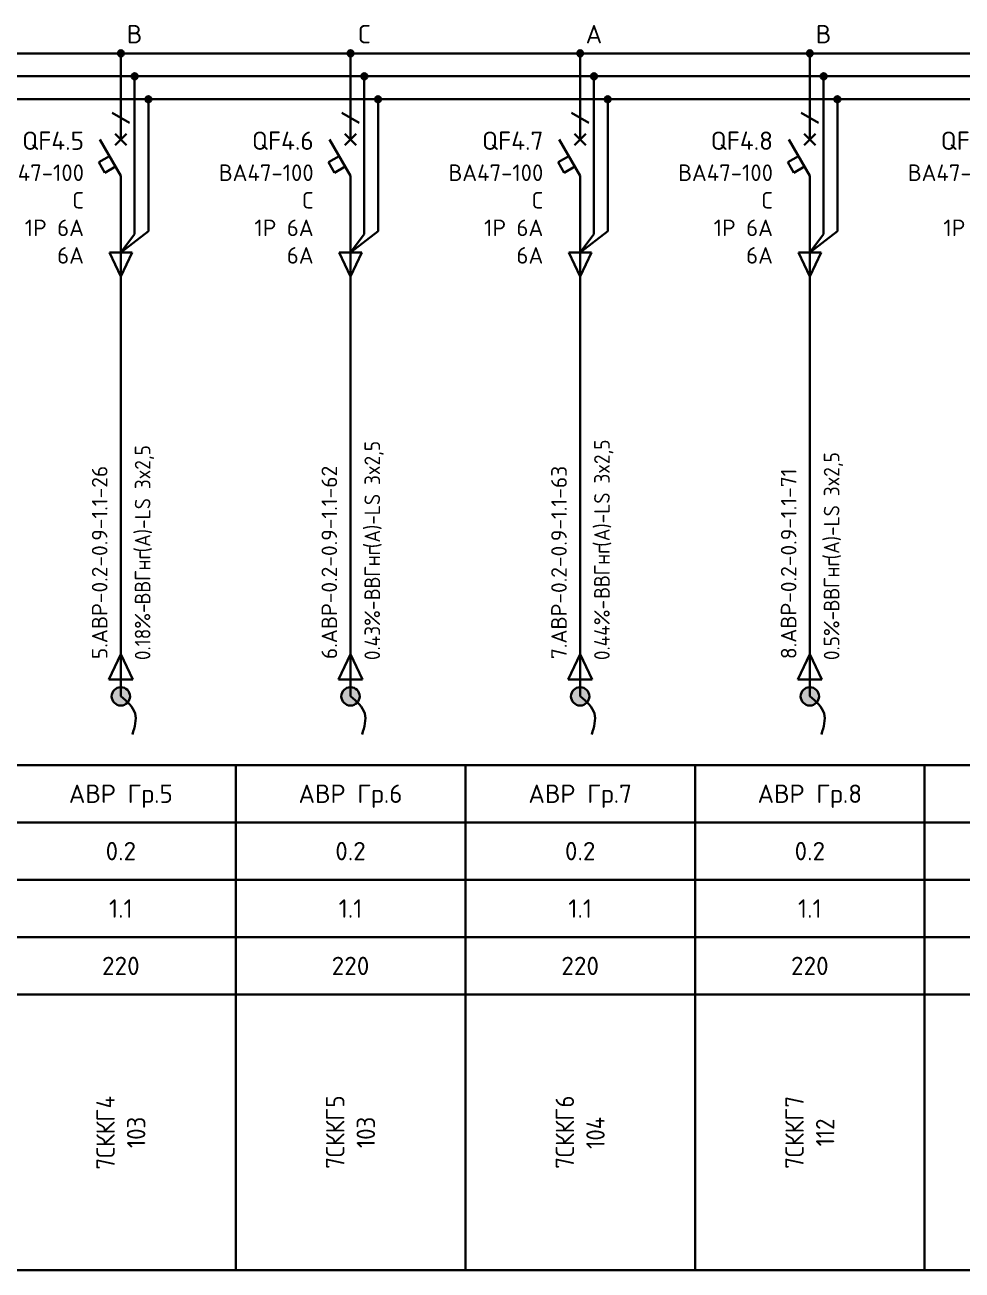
# Model space of a CAD drawing. Header units: millimetres. Extents: x -4379 to 694, y -18291 to 2656.
# Drawn here: x -2032.1 to -1930.1, y -2923.2 to -2787.7 of the extents above; entities that cross this region are included whole.
import ezdxf
from ezdxf.enums import TextEntityAlignment as Align

# ---------------------------------------------------------------- set-up
doc = ezdxf.new("R2010")
doc.units = ezdxf.units.MM
for name, color, linetype in [('Автомат защитный', 7, 'Continuous'), ('Принципиальная схема КТП -для ОДНОЛИНЕЙКИ', 7, 'Continuous'), ('ПРОВОДНИКИ', 7, 'Continuous'), ('Секция ППУ', 7, 'Continuous')]:
    doc.layers.add(name, color=color, linetype=linetype)
doc.layers.add('ЭС АВ', color=7, linetype='Continuous', lineweight=18)
doc.layers.add('ЭС рамка', color=7, linetype='Continuous', lineweight=18)
doc.styles.add('SLD_Style', font='isocpeur.ttf', dxfattribs={"width": 0.9})

# ---------------------------------------------------------------- blocks, each defined once
blk = doc.blocks.new('*U57')
h = blk.add_hatch(color=256)
h.dxf.hatch_style = 1
edge = h.paths.add_edge_path()
edge.add_ellipse((12.5, 132.5), major_axis=(0, 0.333), ratio=1, start_angle=0, end_angle=360)
h = blk.add_hatch(color=256)
h.dxf.hatch_style = 1
edge = h.paths.add_edge_path()
edge.add_ellipse((14, 130), major_axis=(0, 0.333), ratio=1, start_angle=0, end_angle=360)
h = blk.add_hatch(color=256)
h.dxf.hatch_style = 1
edge = h.paths.add_edge_path()
edge.add_ellipse((15.5, 127.5), major_axis=(0, 0.333), ratio=1, start_angle=0, end_angle=360)
at = {"lineweight": 30}
for p, q in [((14, 129.67), (14, 123.11)), ((15.5, 127.17), (15.5, 113.13)), ((14, 123.11), (14, 112.8)), ((0, 55), (25, 55)), ((0, 55), (0, 0)), ((25, 55), (25, 0)), ((0, 48.75), (25, 48.75)), ((0, 42.5), (25, 42.5)), ((0, 36.25), (25, 36.25))]:
    blk.add_line(p, q, dxfattribs=at)
at = {"layer": 'Автомат защитный', "lineweight": 30}
for p, q in [((12.5, 123.11), (12.5, 132.17)), ((11.54, 126.04), (13.46, 124.93)), ((12.5, 119.17), (10.22, 123.11)), ((10.1, 120.66), (11.26, 121.32)), ((10.77, 119.5), (10.1, 120.66)), ((11.92, 120.17), (10.77, 119.5)), ((12.5, 108.54), (12.5, 119.17))]:
    blk.add_line(p, q, dxfattribs=at)
blk.add_ellipse((12.5, 132.5), major_axis=(0, 0.333), ratio=1, start_param=-1.570796, end_param=4.712389, dxfattribs=at)
at = {"layer": 'Принципиальная схема КТП -для ОДНОЛИНЕЙКИ', "lineweight": 30}
for p, q in [((12.5, 108.54), (12.5, 99.73)), ((11.19, 64.32), (12.5, 67.06)), ((12.5, 67.06), (13.81, 64.32)), ((13.81, 64.32), (11.19, 64.32)), ((12.5, 64.32), (12.5, 62.5))]:
    blk.add_line(p, q, dxfattribs=at)
at = {"layer": 'ПРОВОДНИКИ', "lineweight": 30}
for p, q in [((12.5, 110.81), (15.5, 113.13)), ((12.5, 110.81), (14, 112.8)), ((13.75, 110.81), (11.25, 110.81)), ((11.25, 110.81), (12.5, 108.2)), ((12.5, 108.2), (13.75, 110.81)), ((11.19, 64.31), (12.5, 67.06)), ((12.5, 67.06), (13.81, 64.31)), ((13.81, 64.31), (11.19, 64.31))]:
    blk.add_line(p, q, dxfattribs=at)
at = {"layer": 'ПРОВОДНИКИ', "lineweight": 30, "ltscale": 100}
blk.add_line((12.5, 99.73), (12.5, 64.32), dxfattribs=at)
at = {"layer": 'ПРОВОДНИКИ', "color": 7, "linetype": 'Continuous', "lineweight": 30}
for centre in [(14, 130), (15.5, 127.5), (15.5, 127.5)]:
    blk.add_ellipse(centre, major_axis=(0, 0.333), ratio=1, start_param=-1.570796, end_param=4.712389, dxfattribs=at)
at = {"layer": 'ЭС АВ', "color": 7, "lineweight": 30}
for q in [(11.88, 123.74), (13.12, 123.74), (11.88, 122.49), (13.12, 122.49)]:
    blk.add_line((12.5, 123.11), q, dxfattribs=at)
at = {"layer": 'ЭС рамка', "color": 7, "linetype": 'Continuous', "lineweight": 30}
for p, q in [((0, 132.5), (12.17, 132.5)), ((12.83, 132.5), (25, 132.5))]:
    blk.add_line(p, q, dxfattribs=at)
at = {"layer": 'ЭС рамка', "color": 5, "linetype": 'Continuous', "lineweight": 30}
for p, q in [((0, 130), (13.67, 130)), ((14.33, 130), (25, 130))]:
    blk.add_line(p, q, dxfattribs=at)
at = {"layer": 'ЭС рамка', "color": 94, "linetype": 'Continuous', "lineweight": 30}
for p, q in [((0, 127.5), (15.17, 127.5)), ((15.83, 127.5), (25, 127.5))]:
    blk.add_line(p, q, dxfattribs=at)
at = {"layer": 'ЭС рамка', "lineweight": 30}
for p, q in [((25, 30), (0, 30)), ((25, 0), (0, 0))]:
    blk.add_line(p, q, dxfattribs=at)
at = {"style": 'SLD_Style'}
for tag, p in [('LABEL', (12.5, 51.88)), ('INSTALLEDPOWER', (12.5, 45.63)), ('CURRENT', (12.5, 39.37)), ('VOLTAGE', (12.5, 33.13))]:
    blk.add_attdef(tag, text='', height=2, dxfattribs=at).set_placement(p, align=Align.MIDDLE_CENTER)
blk.add_attdef('TEXT', text='', height=2, rotation=90, dxfattribs=at).set_placement((12.5, 15), align=Align.MIDDLE_CENTER)
at = {"layer": 'Автомат защитный', "style": 'SLD_Style'}
blk.add_attdef('PHASE', text='', height=2, dxfattribs=at).set_placement((14, 134.59), align=Align.MIDDLE_CENTER)
for tag, height, p in [('NUMBER', 2, (8.49, 122.99)), ('SWITCHTYPE', 1.8, (8.49, 119.5)), ('SWITCHRELEASE', 1.8, (8.49, 116.5)), ('SWITCHNOMINALCURRENT', 1.8, (8.49, 113.5)), ('SWITCHRELEASECURRENT', 1.8, (8.49, 110.5)), ('RCDTYPE', 1.8, (8.49, 107.5)), ('RCDSETPOINT', 1.8, (8.49, 104.5))]:
    blk.add_attdef(tag, text='', height=height, dxfattribs=at).set_placement(p, align=Align.MIDDLE_RIGHT)
blk.add_attdef('LINE_A', text='', height=1.7, rotation=90, dxfattribs=at).set_placement((10.19, 65.45), align=Align.MIDDLE_LEFT)
blk.add_attdef('LINE_B', text='', height=1.7, rotation=90, dxfattribs=at).set_placement((13.85, 65.45), align=Align.TOP_LEFT)
blk = doc.blocks.new('*U21')
at = {"linetype": 'ByBlock', "lineweight": 30}
h = blk.add_hatch(color=256, dxfattribs=at)
h.paths.add_polyline_path([(-0.4, 0.9, -0.414214), (0.92, 0.37), (0, -0.02)])
h.paths.add_polyline_path([(0.92, 0.37, -0.101228), (1, -0.02, -0.30039), (0.39, -0.94), (0, -0.02)])
h.paths.add_polyline_path([(-0.4, 0.9), (0.39, -0.94, -0.538), (-1, -0.02, -0.30039)])
blk.add_circle((0, -0.02), 1, dxfattribs=at)
blk.add_spline([(0, 0), (1.55, -1.88), (1.27, -4.16)], degree=3, dxfattribs=at)

msp = doc.modelspace()

# ---------------------------------------------------------------- block references
at = {"layer": 'Секция ППУ', "lineweight": 0}
ref = msp.add_blockref('*U57', (-2034.139, -2923.249, -0.006), dxfattribs=at)
ref.add_attrib('LABEL', 'АВР Гр.5', dxfattribs={"layer": '0', "height": 2, "style": 'SLD_Style'}).set_placement((-2021.639, -2871.374, -0.006), align=Align.MIDDLE_CENTER)
ref.add_attrib('INSTALLEDPOWER', '0.2', dxfattribs={"layer": '0', "height": 2, "style": 'SLD_Style'}).set_placement((-2021.639, -2877.624, -0.006), align=Align.MIDDLE_CENTER)
ref.add_attrib('CURRENT', '1.1', dxfattribs={"layer": '0', "height": 2, "style": 'SLD_Style'}).set_placement((-2021.639, -2883.874, -0.006), align=Align.MIDDLE_CENTER)
ref.add_attrib('VOLTAGE', '220', dxfattribs={"layer": '0', "height": 2, "style": 'SLD_Style'}).set_placement((-2021.639, -2890.124, -0.006), align=Align.MIDDLE_CENTER)
ref.add_attrib('LINE_A', ' 5.АВР-0.2-0.9-1.1-26', dxfattribs={"layer": 'Автомат защитный', "height": 1.7, "rotation": 90, "style": 'SLD_Style'}).set_placement((-2023.945, -2857.798, -0.006), align=Align.MIDDLE_LEFT)
ref.add_attrib('LINE_B_001', ' 0.18%%%-', (-2018.419, -2857.798, -0.006), dxfattribs={"layer": 'Автомат защитный', "height": 1.7, "rotation": 90, "style": 'SLD_Style', "width": 0.9})
ref.add_attrib('PHASE', 'B', dxfattribs={"layer": 'Автомат защитный', "height": 2, "style": 'SLD_Style'}).set_placement((-2020.139, -2788.658, -0.006), align=Align.MIDDLE_CENTER)
ref.add_attrib('NUMBER', 'QF4.5', dxfattribs={"layer": 'Автомат защитный', "height": 2, "style": 'SLD_Style'}).set_placement((-2025.65, -2800.262, -0.006), align=Align.MIDDLE_RIGHT)
ref.add_attrib('SWITCHTYPE', 'ВА47-100', dxfattribs={"layer": 'Автомат защитный', "height": 1.8, "style": 'SLD_Style'}).set_placement((-2025.65, -2803.749, -0.006), align=Align.MIDDLE_RIGHT)
ref.add_attrib('SWITCHRELEASE', 'C', dxfattribs={"layer": 'Автомат защитный', "height": 1.8, "style": 'SLD_Style'}).set_placement((-2025.65, -2806.749, -0.006), align=Align.MIDDLE_RIGHT)
ref.add_attrib('SWITCHNOMINALCURRENT', '1Р 6А', dxfattribs={"layer": 'Автомат защитный', "height": 1.8, "style": 'SLD_Style'}).set_placement((-2025.65, -2809.749, -0.006), align=Align.MIDDLE_RIGHT)
ref.add_attrib('SWITCHRELEASECURRENT', '6А', dxfattribs={"layer": 'Автомат защитный', "height": 1.8, "style": 'SLD_Style'}).set_placement((-2025.65, -2812.749, -0.006), align=Align.MIDDLE_RIGHT)
ref.add_attrib('TEXT_001', '7', (-2022.306, -2912.299, -0.006), dxfattribs={"layer": '0', "height": 2, "rotation": 90, "style": 'SLD_Style', "width": 0.9})
ref.add_attrib('LINE_B_002', 'ВВГнг', (-2018.419, -2850.76, -0.006), dxfattribs={"layer": 'Автомат защитный', "height": 1.7, "rotation": 90, "style": 'SLD_Style', "width": 0.9})
ref.add_attrib('LINE_B_003', '(', (-2018.419, -2845.099, -0.006), dxfattribs={"layer": 'Автомат защитный', "height": 1.7, "rotation": 90, "style": 'SLD_Style', "width": 0.9})
ref.add_attrib('LINE_B_004', 'А', (-2018.419, -2844.487, -0.006), dxfattribs={"layer": 'Автомат защитный', "height": 1.7, "rotation": 90, "style": 'SLD_Style', "width": 0.9})
ref.add_attrib('LINE_B_005', ')-LS 3x2,5', (-2018.419, -2843.11, -0.006), dxfattribs={"layer": 'Автомат защитный', "height": 1.7, "rotation": 90, "style": 'SLD_Style', "width": 0.9})
ref.add_attrib('TEXT_002', 'СККГ', (-2022.306, -2911.039, -0.006), dxfattribs={"layer": '0', "height": 2, "rotation": 90, "style": 'SLD_Style', "width": 0.9})
ref.add_attrib('TEXT_003', '4', (-2022.306, -2905.639, -0.006), dxfattribs={"layer": '0', "height": 2, "rotation": 90, "style": 'SLD_Style', "width": 0.9})
ref.add_attrib('TEXT_004', '103', (-2018.972, -2909.959, -0.006), dxfattribs={"layer": '0', "height": 2, "rotation": 90, "style": 'SLD_Style', "width": 0.9})
ref = msp.add_blockref('*U57', (-2009.139, -2923.249, -0.006), dxfattribs=at)
ref.add_attrib('LABEL', 'АВР Гр.6', dxfattribs={"layer": '0', "height": 2, "style": 'SLD_Style'}).set_placement((-1996.639, -2871.374, -0.006), align=Align.MIDDLE_CENTER)
ref.add_attrib('INSTALLEDPOWER', '0.2', dxfattribs={"layer": '0', "height": 2, "style": 'SLD_Style'}).set_placement((-1996.639, -2877.624, -0.006), align=Align.MIDDLE_CENTER)
ref.add_attrib('CURRENT', '1.1', dxfattribs={"layer": '0', "height": 2, "style": 'SLD_Style'}).set_placement((-1996.639, -2883.874, -0.006), align=Align.MIDDLE_CENTER)
ref.add_attrib('VOLTAGE', '220', dxfattribs={"layer": '0', "height": 2, "style": 'SLD_Style'}).set_placement((-1996.639, -2890.124, -0.006), align=Align.MIDDLE_CENTER)
ref.add_attrib('LINE_A', ' 6.АВР-0.2-0.9-1.1-62', dxfattribs={"layer": 'Автомат защитный', "height": 1.7, "rotation": 90, "style": 'SLD_Style'}).set_placement((-1998.945, -2857.798, -0.006), align=Align.MIDDLE_LEFT)
ref.add_attrib('LINE_B_001', ' 0.43%%%-', (-1993.419, -2857.798, -0.006), dxfattribs={"layer": 'Автомат защитный', "height": 1.7, "rotation": 90, "style": 'SLD_Style', "width": 0.9})
ref.add_attrib('PHASE', 'C', dxfattribs={"layer": 'Автомат защитный', "height": 2, "style": 'SLD_Style'}).set_placement((-1995.139, -2788.658, -0.006), align=Align.MIDDLE_CENTER)
ref.add_attrib('NUMBER', 'QF4.6', dxfattribs={"layer": 'Автомат защитный', "height": 2, "style": 'SLD_Style'}).set_placement((-2000.65, -2800.262, -0.006), align=Align.MIDDLE_RIGHT)
ref.add_attrib('SWITCHTYPE', 'ВА47-100', dxfattribs={"layer": 'Автомат защитный', "height": 1.8, "style": 'SLD_Style'}).set_placement((-2000.65, -2803.749, -0.006), align=Align.MIDDLE_RIGHT)
ref.add_attrib('SWITCHRELEASE', 'C', dxfattribs={"layer": 'Автомат защитный', "height": 1.8, "style": 'SLD_Style'}).set_placement((-2000.65, -2806.749, -0.006), align=Align.MIDDLE_RIGHT)
ref.add_attrib('SWITCHNOMINALCURRENT', '1Р 6А', dxfattribs={"layer": 'Автомат защитный', "height": 1.8, "style": 'SLD_Style'}).set_placement((-2000.65, -2809.749, -0.006), align=Align.MIDDLE_RIGHT)
ref.add_attrib('SWITCHRELEASECURRENT', '6А', dxfattribs={"layer": 'Автомат защитный', "height": 1.8, "style": 'SLD_Style'}).set_placement((-2000.65, -2812.749, -0.006), align=Align.MIDDLE_RIGHT)
ref.add_attrib('TEXT_001', '7', (-1997.306, -2912.209, -0.006), dxfattribs={"layer": '0', "height": 2, "rotation": 90, "style": 'SLD_Style', "width": 0.9})
ref.add_attrib('LINE_B_002', 'ВВГнг', (-1993.419, -2850.301, -0.006), dxfattribs={"layer": 'Автомат защитный', "height": 1.7, "rotation": 90, "style": 'SLD_Style', "width": 0.9})
ref.add_attrib('LINE_B_003', '(', (-1993.419, -2844.64, -0.006), dxfattribs={"layer": 'Автомат защитный', "height": 1.7, "rotation": 90, "style": 'SLD_Style', "width": 0.9})
ref.add_attrib('LINE_B_004', 'А', (-1993.419, -2844.028, -0.006), dxfattribs={"layer": 'Автомат защитный', "height": 1.7, "rotation": 90, "style": 'SLD_Style', "width": 0.9})
ref.add_attrib('LINE_B_005', ')-LS 3x2,5', (-1993.419, -2842.651, -0.006), dxfattribs={"layer": 'Автомат защитный', "height": 1.7, "rotation": 90, "style": 'SLD_Style', "width": 0.9})
ref.add_attrib('TEXT_002', 'СККГ', (-1997.306, -2910.949, -0.006), dxfattribs={"layer": '0', "height": 2, "rotation": 90, "style": 'SLD_Style', "width": 0.9})
ref.add_attrib('TEXT_003', '5', (-1997.306, -2905.549, -0.006), dxfattribs={"layer": '0', "height": 2, "rotation": 90, "style": 'SLD_Style', "width": 0.9})
ref.add_attrib('TEXT_004', '103', (-1993.972, -2909.959, -0.006), dxfattribs={"layer": '0', "height": 2, "rotation": 90, "style": 'SLD_Style', "width": 0.9})
ref = msp.add_blockref('*U57', (-1984.139, -2923.249, -0.006), dxfattribs=at)
ref.add_attrib('LABEL', 'АВР Гр.7', dxfattribs={"layer": '0', "height": 2, "style": 'SLD_Style'}).set_placement((-1971.639, -2871.374, -0.006), align=Align.MIDDLE_CENTER)
ref.add_attrib('INSTALLEDPOWER', '0.2', dxfattribs={"layer": '0', "height": 2, "style": 'SLD_Style'}).set_placement((-1971.639, -2877.624, -0.006), align=Align.MIDDLE_CENTER)
ref.add_attrib('CURRENT', '1.1', dxfattribs={"layer": '0', "height": 2, "style": 'SLD_Style'}).set_placement((-1971.639, -2883.874, -0.006), align=Align.MIDDLE_CENTER)
ref.add_attrib('VOLTAGE', '220', dxfattribs={"layer": '0', "height": 2, "style": 'SLD_Style'}).set_placement((-1971.639, -2890.124, -0.006), align=Align.MIDDLE_CENTER)
ref.add_attrib('LINE_A', ' 7.АВР-0.2-0.9-1.1-63', dxfattribs={"layer": 'Автомат защитный', "height": 1.7, "rotation": 90, "style": 'SLD_Style'}).set_placement((-1973.945, -2857.798, -0.006), align=Align.MIDDLE_LEFT)
ref.add_attrib('LINE_B_001', ' 0.44%%%-', (-1968.419, -2857.798, -0.006), dxfattribs={"layer": 'Автомат защитный', "height": 1.7, "rotation": 90, "style": 'SLD_Style', "width": 0.9})
ref.add_attrib('PHASE', 'A', dxfattribs={"layer": 'Автомат защитный', "height": 2, "style": 'SLD_Style'}).set_placement((-1970.139, -2788.658, -0.006), align=Align.MIDDLE_CENTER)
ref.add_attrib('NUMBER', 'QF4.7', dxfattribs={"layer": 'Автомат защитный', "height": 2, "style": 'SLD_Style'}).set_placement((-1975.65, -2800.262, -0.006), align=Align.MIDDLE_RIGHT)
ref.add_attrib('SWITCHTYPE', 'ВА47-100', dxfattribs={"layer": 'Автомат защитный', "height": 1.8, "style": 'SLD_Style'}).set_placement((-1975.65, -2803.749, -0.006), align=Align.MIDDLE_RIGHT)
ref.add_attrib('SWITCHRELEASE', 'C', dxfattribs={"layer": 'Автомат защитный', "height": 1.8, "style": 'SLD_Style'}).set_placement((-1975.65, -2806.749, -0.006), align=Align.MIDDLE_RIGHT)
ref.add_attrib('SWITCHNOMINALCURRENT', '1Р 6А', dxfattribs={"layer": 'Автомат защитный', "height": 1.8, "style": 'SLD_Style'}).set_placement((-1975.65, -2809.749, -0.006), align=Align.MIDDLE_RIGHT)
ref.add_attrib('SWITCHRELEASECURRENT', '6А', dxfattribs={"layer": 'Автомат защитный', "height": 1.8, "style": 'SLD_Style'}).set_placement((-1975.65, -2812.749, -0.006), align=Align.MIDDLE_RIGHT)
ref.add_attrib('TEXT_001', '7', (-1972.306, -2912.209, -0.006), dxfattribs={"layer": '0', "height": 2, "rotation": 90, "style": 'SLD_Style', "width": 0.9})
ref.add_attrib('LINE_B_002', 'ВВГнг', (-1968.419, -2850.148, -0.006), dxfattribs={"layer": 'Автомат защитный', "height": 1.7, "rotation": 90, "style": 'SLD_Style', "width": 0.9})
ref.add_attrib('LINE_B_003', '(', (-1968.419, -2844.487, -0.006), dxfattribs={"layer": 'Автомат защитный', "height": 1.7, "rotation": 90, "style": 'SLD_Style', "width": 0.9})
ref.add_attrib('LINE_B_004', 'А', (-1968.419, -2843.875, -0.006), dxfattribs={"layer": 'Автомат защитный', "height": 1.7, "rotation": 90, "style": 'SLD_Style', "width": 0.9})
ref.add_attrib('LINE_B_005', ')-LS 3x2,5', (-1968.419, -2842.498, -0.006), dxfattribs={"layer": 'Автомат защитный', "height": 1.7, "rotation": 90, "style": 'SLD_Style', "width": 0.9})
ref.add_attrib('TEXT_002', 'СККГ', (-1972.306, -2910.949, -0.006), dxfattribs={"layer": '0', "height": 2, "rotation": 90, "style": 'SLD_Style', "width": 0.9})
ref.add_attrib('TEXT_003', '6', (-1972.306, -2905.549, -0.006), dxfattribs={"layer": '0', "height": 2, "rotation": 90, "style": 'SLD_Style', "width": 0.9})
ref.add_attrib('TEXT_004', '104', (-1968.972, -2910.049, -0.006), dxfattribs={"layer": '0', "height": 2, "rotation": 90, "style": 'SLD_Style', "width": 0.9})
ref = msp.add_blockref('*U57', (-1959.139, -2923.249, -0.006), dxfattribs=at)
ref.add_attrib('LABEL', 'АВР Гр.8', dxfattribs={"layer": '0', "height": 2, "style": 'SLD_Style'}).set_placement((-1946.639, -2871.374, -0.006), align=Align.MIDDLE_CENTER)
ref.add_attrib('INSTALLEDPOWER', '0.2', dxfattribs={"layer": '0', "height": 2, "style": 'SLD_Style'}).set_placement((-1946.639, -2877.624, -0.006), align=Align.MIDDLE_CENTER)
ref.add_attrib('CURRENT', '1.1', dxfattribs={"layer": '0', "height": 2, "style": 'SLD_Style'}).set_placement((-1946.639, -2883.874, -0.006), align=Align.MIDDLE_CENTER)
ref.add_attrib('VOLTAGE', '220', dxfattribs={"layer": '0', "height": 2, "style": 'SLD_Style'}).set_placement((-1946.639, -2890.124, -0.006), align=Align.MIDDLE_CENTER)
ref.add_attrib('LINE_A', ' 8.АВР-0.2-0.9-1.1-71', dxfattribs={"layer": 'Автомат защитный', "height": 1.7, "rotation": 90, "style": 'SLD_Style'}).set_placement((-1948.945, -2857.798, -0.006), align=Align.MIDDLE_LEFT)
ref.add_attrib('LINE_B_001', ' 0.5%%%-', (-1943.419, -2857.798, -0.006), dxfattribs={"layer": 'Автомат защитный', "height": 1.7, "rotation": 90, "style": 'SLD_Style', "width": 0.9})
ref.add_attrib('PHASE', 'B', dxfattribs={"layer": 'Автомат защитный', "height": 2, "style": 'SLD_Style'}).set_placement((-1945.139, -2788.658, -0.006), align=Align.MIDDLE_CENTER)
ref.add_attrib('NUMBER', 'QF4.8', dxfattribs={"layer": 'Автомат защитный', "height": 2, "style": 'SLD_Style'}).set_placement((-1950.65, -2800.262, -0.006), align=Align.MIDDLE_RIGHT)
ref.add_attrib('SWITCHTYPE', 'ВА47-100', dxfattribs={"layer": 'Автомат защитный', "height": 1.8, "style": 'SLD_Style'}).set_placement((-1950.65, -2803.749, -0.006), align=Align.MIDDLE_RIGHT)
ref.add_attrib('SWITCHRELEASE', 'C', dxfattribs={"layer": 'Автомат защитный', "height": 1.8, "style": 'SLD_Style'}).set_placement((-1950.65, -2806.749, -0.006), align=Align.MIDDLE_RIGHT)
ref.add_attrib('SWITCHNOMINALCURRENT', '1Р 6А', dxfattribs={"layer": 'Автомат защитный', "height": 1.8, "style": 'SLD_Style'}).set_placement((-1950.65, -2809.749, -0.006), align=Align.MIDDLE_RIGHT)
ref.add_attrib('SWITCHRELEASECURRENT', '6А', dxfattribs={"layer": 'Автомат защитный', "height": 1.8, "style": 'SLD_Style'}).set_placement((-1950.65, -2812.749, -0.006), align=Align.MIDDLE_RIGHT)
ref.add_attrib('TEXT_001', '7', (-1947.306, -2912.209, -0.006), dxfattribs={"layer": '0', "height": 2, "rotation": 90, "style": 'SLD_Style', "width": 0.9})
ref.add_attrib('LINE_B_002', 'ВВГнг', (-1943.419, -2851.525, -0.006), dxfattribs={"layer": 'Автомат защитный', "height": 1.7, "rotation": 90, "style": 'SLD_Style', "width": 0.9})
ref.add_attrib('LINE_B_003', '(', (-1943.419, -2845.864, -0.006), dxfattribs={"layer": 'Автомат защитный', "height": 1.7, "rotation": 90, "style": 'SLD_Style', "width": 0.9})
ref.add_attrib('LINE_B_004', 'А', (-1943.419, -2845.252, -0.006), dxfattribs={"layer": 'Автомат защитный', "height": 1.7, "rotation": 90, "style": 'SLD_Style', "width": 0.9})
ref.add_attrib('LINE_B_005', ')-LS 3x2,5', (-1943.419, -2843.875, -0.006), dxfattribs={"layer": 'Автомат защитный', "height": 1.7, "rotation": 90, "style": 'SLD_Style', "width": 0.9})
ref.add_attrib('TEXT_002', 'СККГ', (-1947.306, -2910.949, -0.006), dxfattribs={"layer": '0', "height": 2, "rotation": 90, "style": 'SLD_Style', "width": 0.9})
ref.add_attrib('TEXT_003', '7', (-1947.306, -2905.549, -0.006), dxfattribs={"layer": '0', "height": 2, "rotation": 90, "style": 'SLD_Style', "width": 0.9})
ref.add_attrib('TEXT_004', '112', (-1943.972, -2909.779, -0.006), dxfattribs={"layer": '0', "height": 2, "rotation": 90, "style": 'SLD_Style', "width": 0.9})
ref = msp.add_blockref('*U57', (-1934.139, -2923.249, -0.006), dxfattribs=at)
ref.add_attrib('LABEL', 'АВР Гр.9', dxfattribs={"layer": '0', "height": 2, "style": 'SLD_Style'}).set_placement((-1921.639, -2871.374, -0.006), align=Align.MIDDLE_CENTER)
ref.add_attrib('INSTALLEDPOWER', '0.2', dxfattribs={"layer": '0', "height": 2, "style": 'SLD_Style'}).set_placement((-1921.639, -2877.624, -0.006), align=Align.MIDDLE_CENTER)
ref.add_attrib('CURRENT', '1', dxfattribs={"layer": '0', "height": 2, "style": 'SLD_Style'}).set_placement((-1921.639, -2883.874, -0.006), align=Align.MIDDLE_CENTER)
ref.add_attrib('VOLTAGE', '220', dxfattribs={"layer": '0', "height": 2, "style": 'SLD_Style'}).set_placement((-1921.639, -2890.124, -0.006), align=Align.MIDDLE_CENTER)
ref.add_attrib('LINE_A', ' 9.АВР-0.2-0.9-1-16', dxfattribs={"layer": 'Автомат защитный', "height": 1.7, "rotation": 90, "style": 'SLD_Style'}).set_placement((-1923.945, -2857.798, -0.006), align=Align.MIDDLE_LEFT)
ref.add_attrib('LINE_B_001', ' 0.11%%%-', (-1918.419, -2857.798, -0.006), dxfattribs={"layer": 'Автомат защитный', "height": 1.7, "rotation": 90, "style": 'SLD_Style', "width": 0.9})
ref.add_attrib('PHASE', 'C', dxfattribs={"layer": 'Автомат защитный', "height": 2, "style": 'SLD_Style'}).set_placement((-1920.139, -2788.658, -0.006), align=Align.MIDDLE_CENTER)
ref.add_attrib('NUMBER', 'QF4.9', dxfattribs={"layer": 'Автомат защитный', "height": 2, "style": 'SLD_Style'}).set_placement((-1925.65, -2800.262, -0.006), align=Align.MIDDLE_RIGHT)
ref.add_attrib('SWITCHTYPE', 'ВА47-100', dxfattribs={"layer": 'Автомат защитный', "height": 1.8, "style": 'SLD_Style'}).set_placement((-1925.65, -2803.749, -0.006), align=Align.MIDDLE_RIGHT)
ref.add_attrib('SWITCHRELEASE', 'C', dxfattribs={"layer": 'Автомат защитный', "height": 1.8, "style": 'SLD_Style'}).set_placement((-1925.65, -2806.749, -0.006), align=Align.MIDDLE_RIGHT)
ref.add_attrib('SWITCHNOMINALCURRENT', '1Р 6А', dxfattribs={"layer": 'Автомат защитный', "height": 1.8, "style": 'SLD_Style'}).set_placement((-1925.65, -2809.749, -0.006), align=Align.MIDDLE_RIGHT)
ref.add_attrib('SWITCHRELEASECURRENT', '6А', dxfattribs={"layer": 'Автомат защитный', "height": 1.8, "style": 'SLD_Style'}).set_placement((-1925.65, -2812.749, -0.006), align=Align.MIDDLE_RIGHT)
ref.add_attrib('TEXT_001', '7', (-1922.306, -2911.759, -0.006), dxfattribs={"layer": '0', "height": 2, "rotation": 90, "style": 'SLD_Style', "width": 0.9})
ref.add_attrib('LINE_B_002', 'ВВГнг', (-1918.419, -2851.066, -0.006), dxfattribs={"layer": 'Автомат защитный', "height": 1.7, "rotation": 90, "style": 'SLD_Style', "width": 0.9})
ref.add_attrib('LINE_B_003', '(', (-1918.419, -2845.405, -0.006), dxfattribs={"layer": 'Автомат защитный', "height": 1.7, "rotation": 90, "style": 'SLD_Style', "width": 0.9})
ref.add_attrib('LINE_B_004', 'А', (-1918.419, -2844.793, -0.006), dxfattribs={"layer": 'Автомат защитный', "height": 1.7, "rotation": 90, "style": 'SLD_Style', "width": 0.9})
ref.add_attrib('LINE_B_005', ')-LS 3x2,5', (-1918.419, -2843.416, -0.006), dxfattribs={"layer": 'Автомат защитный', "height": 1.7, "rotation": 90, "style": 'SLD_Style', "width": 0.9})
ref.add_attrib('TEXT_002', 'ЩУВ', (-1922.306, -2910.499, -0.006), dxfattribs={"layer": '0', "height": 2, "rotation": 90, "style": 'SLD_Style', "width": 0.9})
ref.add_attrib('TEXT_003', '1', (-1922.306, -2905.639, -0.006), dxfattribs={"layer": '0', "height": 2, "rotation": 90, "style": 'SLD_Style', "width": 0.9})
ref.add_attrib('TEXT_004', '109', (-1918.972, -2909.959, -0.006), dxfattribs={"layer": '0', "height": 2, "rotation": 90, "style": 'SLD_Style', "width": 0.9})
for p in [(-2021.639, -2860.749, -0.006), (-1996.639, -2860.749, -0.006), (-1971.639, -2860.749, -0.006), (-1946.639, -2860.749, -0.006)]:
    msp.add_blockref('*U21', p, dxfattribs=at)

doc.saveas('drawing.dxf')
